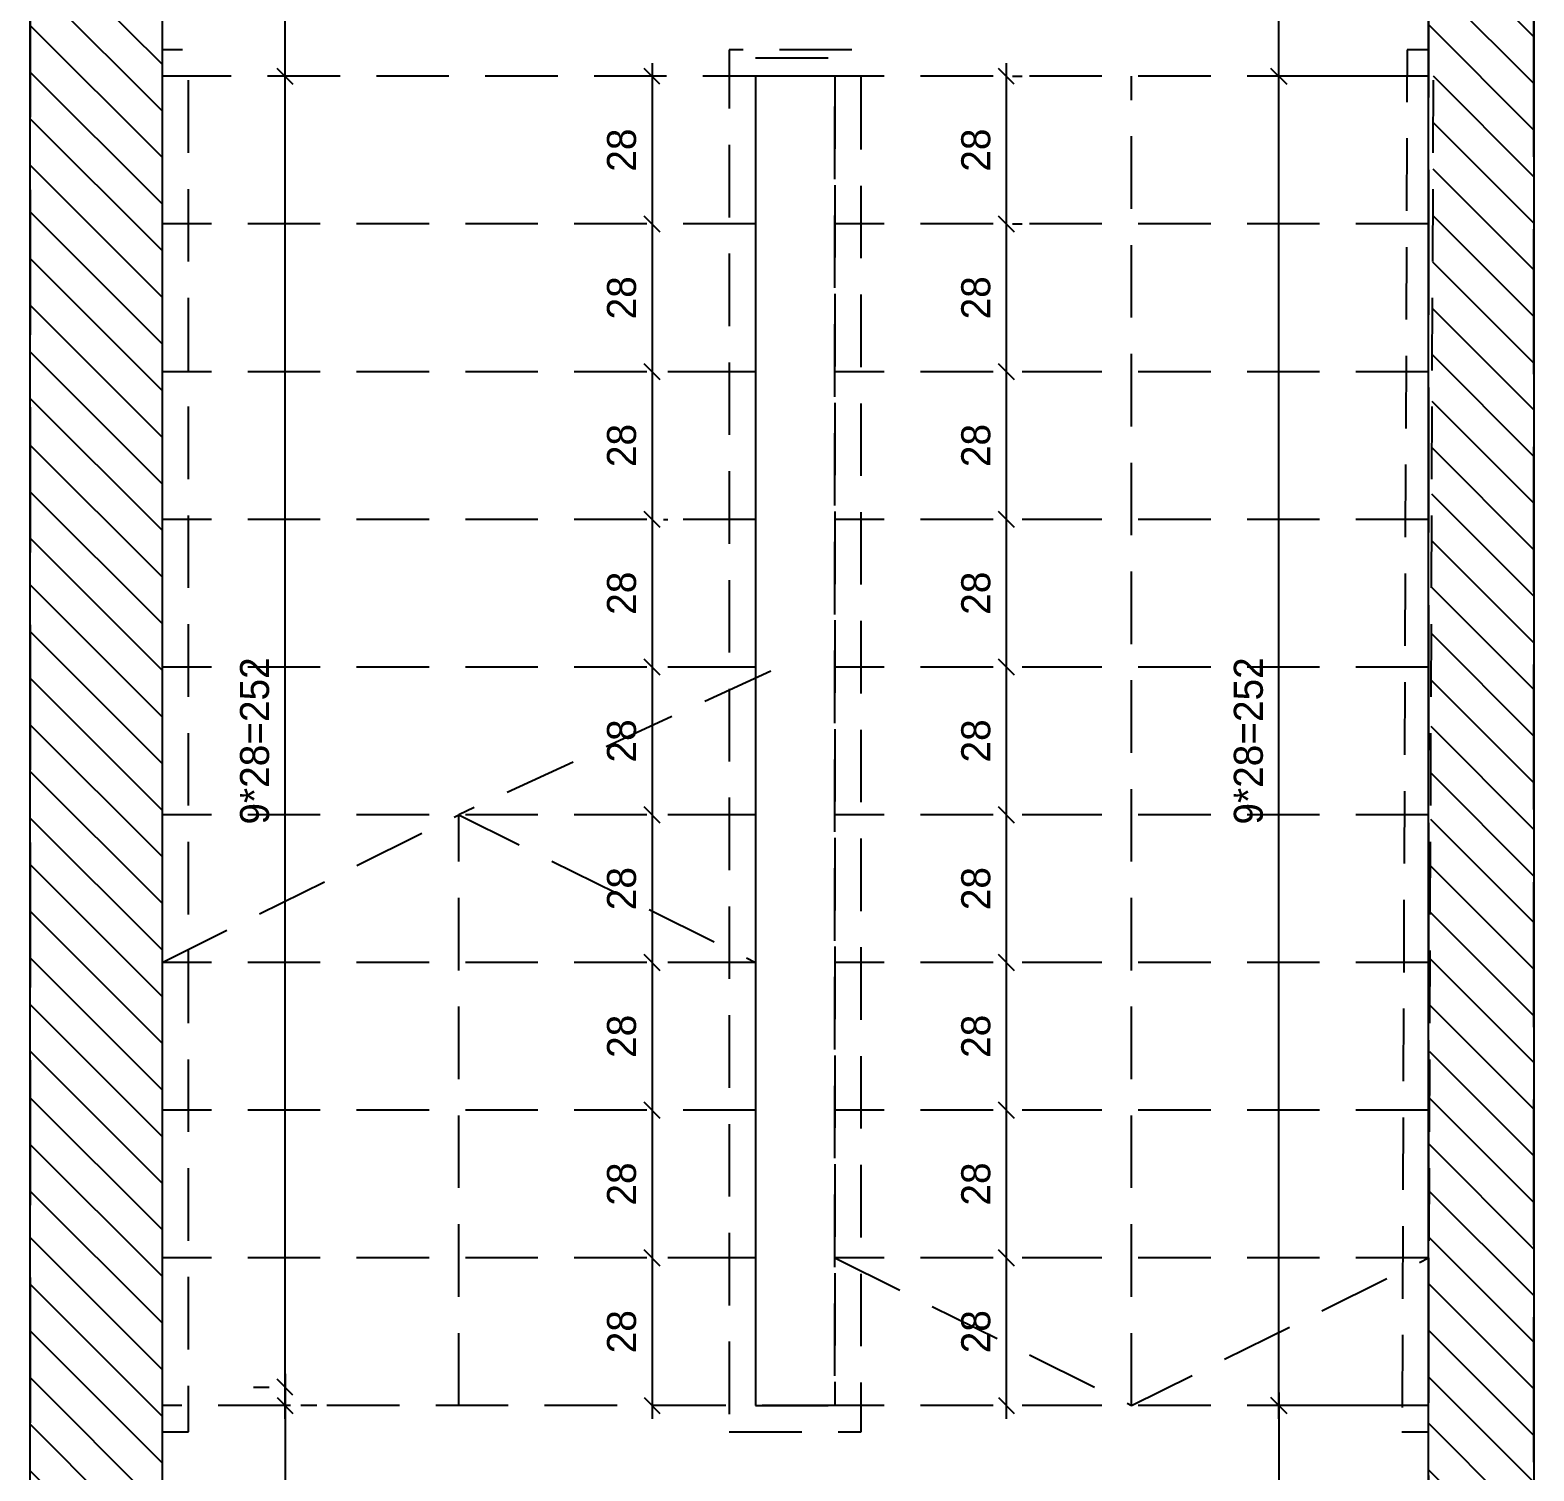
# Model space of a CAD drawing. Header units: inches. Extents: x -5298 to 11252, y 8210 to 22495.
# Drawn here: x 9186 to 9471, y 11785.6 to 12058.8 of the extents above; entities that cross this region are included whole.
import ezdxf

# ---------------------------------------------------------------- set-up
doc = ezdxf.new("R2010")
doc.units = ezdxf.units.IN
doc.header["$LTSCALE"] = 55
doc.header["$MEASUREMENT"] = 0
doc.linetypes.add('DASHED2', pattern=[0.375, 0.25, -0.125])
doc.linetypes.add('HIDDEN', pattern=[0.375, 0.25, -0.125])
doc.layers.get('Defpoints').update_dxf_attribs({"color": 40})
for name, color, linetype in [('dim-50-v', 2, 'Continuous'), ('ENG_beton nifsak', 4, 'Continuous'), ('ENG_beton ole', 3, 'DASHED2'), ('HATCH', 8, 'Continuous'), ('V', 1, 'Continuous')]:
    doc.layers.add(name, color=color, linetype=linetype)
doc.styles.add('HEBTXT', font='hebtxt-weld.shx')
doc.dimstyles.new('25', dxfattribs={"dimtxt": 5.5, "dimasz": 3, "dimexe": 3, "dimexo": 6, "dimgap": 3, "dimtad": 1, "dimdec": 0, "dimrnd": 0.5, "dimdsep": 46, "dimtxsty": 'HEBTXT', "dimblk1": 'OBLIQUE', "dimblk2": 'OBLIQUE', "dimsah": 1, "dimcen": 1, "dimdle": 2.5, "dimclre": 9, "dimclrt": 3, "dimadec": 0, "dimazin": 0, "dimtfac": 1, "dimtdec": 0, "dimtix": 1, "dimtmove": 2, "dimatfit": 3, "dimldrblk": 'OBLIQUE', "dimfxl": 1, "dimtolj": 1, "dimarcsym": 0})

# ---------------------------------------------------------------- blocks, each defined once
blk = doc.blocks.new('_OBLIQUE')
at = {"color": 0, "linetype": 'ByBlock'}
blk.add_line((-0.5, -0.5), (0.5, 0.5), dxfattribs=at)
blk = doc.blocks.new('*D363')
at = {"layer": 'Defpoints', "color": 0, "linetype": 'Continuous', "transparency": 16777216}
for p in [(9422.62, 12050, 0), (9422.62, 12050), (9422.62, 11798)]:
    blk.add_point(p, dxfattribs=at)
at = {"layer": 'dim-50-v', "color": 0, "linetype": 'Continuous', "lineweight": -2, "transparency": 16777216}
blk.add_line((9422.62, 11795.5), (9422.62, 12052.5), dxfattribs=at)
at = {"layer": 'dim-50-v', "color": 9, "linetype": 'Continuous', "lineweight": -2, "transparency": 16777216}
for p, q in [((9428.62, 12050), (9425.62, 12050)), ((9428.62, 11798), (9425.62, 11798))]:
    blk.add_line(p, q, dxfattribs=at)
at = {"layer": 'dim-50-v', "color": 0, "linetype": 'Continuous', "lineweight": -2, "transparency": 16777216, "xscale": 3, "yscale": 3, "zscale": 3}
for p, rotation in [((9422.62, 12050), 90), ((9422.62, 11798), 270)]:
    blk.add_blockref('_OBLIQUE', p, dxfattribs=dict(at, rotation=rotation))
at = {"layer": 'dim-50-v', "color": 3, "linetype": 'Continuous', "transparency": 16777216, "insert": (9416.87, 11924), "char_height": 5.5, "attachment_point": 5, "rotation": 90, "style": 'HEBTXT'}
blk.add_mtext('\\A1;9*28=252', dxfattribs=at)
blk = doc.blocks.new('*D364')
at = {"layer": 'Defpoints', "color": 0, "linetype": 'Continuous', "transparency": 16777216}
for p in [(9443.34, 11798, 0), (9422.62, 11683.5), (9435.54, 11683.5, 0)]:
    blk.add_point(p, dxfattribs=at)
at = {"layer": 'dim-50-v', "color": 0, "linetype": 'Continuous', "lineweight": -2, "transparency": 16777216}
blk.add_line((9422.62, 11800.5), (9422.62, 11681), dxfattribs=at)
at = {"layer": 'dim-50-v', "color": 9, "linetype": 'Continuous', "lineweight": -2, "transparency": 16777216}
for p, q in [((9437.34, 11798), (9419.62, 11798)), ((9429.54, 11683.5), (9419.62, 11683.5))]:
    blk.add_line(p, q, dxfattribs=at)
at = {"layer": 'dim-50-v', "color": 0, "linetype": 'Continuous', "lineweight": -2, "transparency": 16777216, "xscale": 3, "yscale": 3, "zscale": 3}
for p, rotation in [((9422.62, 11798), 90), ((9422.62, 11683.5), 270)]:
    blk.add_blockref('_OBLIQUE', p, dxfattribs=dict(at, rotation=rotation))
at = {"layer": 'dim-50-v', "color": 3, "linetype": 'Continuous', "transparency": 16777216, "insert": (9416.87, 11740.75), "char_height": 5.5, "attachment_point": 5, "rotation": 90, "style": 'HEBTXT'}
blk.add_mtext('\\A1;115', dxfattribs=at)
blk = doc.blocks.new('*D365')
at = {"layer": 'Defpoints', "color": 0, "linetype": 'Continuous', "transparency": 16777216}
for p in [(9234.28, 12050, 0), (9234.28, 12050), (9234.28, 11798, 0)]:
    blk.add_point(p, dxfattribs=at)
at = {"layer": 'dim-50-v', "color": 0, "linetype": 'Continuous', "lineweight": -2, "transparency": 16777216}
blk.add_line((9234.28, 11795.5), (9234.28, 12052.5), dxfattribs=at)
at = {"layer": 'dim-50-v', "color": 9, "linetype": 'Continuous', "lineweight": -2, "transparency": 16777216}
for p, q in [((9240.28, 12050), (9237.28, 12050)), ((9240.28, 11798), (9237.28, 11798))]:
    blk.add_line(p, q, dxfattribs=at)
at = {"layer": 'dim-50-v', "color": 0, "linetype": 'Continuous', "lineweight": -2, "transparency": 16777216, "xscale": 3, "yscale": 3, "zscale": 3}
for p, rotation in [((9234.28, 12050), 90), ((9234.28, 11798), 270)]:
    blk.add_blockref('_OBLIQUE', p, dxfattribs=dict(at, rotation=rotation))
at = {"layer": 'dim-50-v', "color": 3, "linetype": 'Continuous', "transparency": 16777216, "insert": (9228.53, 11924), "char_height": 5.5, "attachment_point": 5, "rotation": 90, "style": 'HEBTXT'}
blk.add_mtext('\\A1;9*28=252', dxfattribs=at)
blk = doc.blocks.new('*D366')
at = {"layer": 'Defpoints', "color": 0, "linetype": 'Continuous', "transparency": 16777216}
for p in [(9234.28, 11801.5, 0), (9234.28, 11683.5), (9247.21, 11683.5, 0)]:
    blk.add_point(p, dxfattribs=at)
at = {"layer": 'dim-50-v', "color": 0, "linetype": 'Continuous', "lineweight": -2, "transparency": 16777216}
blk.add_line((9234.28, 11804), (9234.28, 11681), dxfattribs=at)
at = {"layer": 'dim-50-v', "color": 9, "linetype": 'Continuous', "lineweight": -2, "transparency": 16777216}
for p, q in [((9228.28, 11801.5), (9231.28, 11801.5)), ((9241.21, 11683.5), (9231.28, 11683.5))]:
    blk.add_line(p, q, dxfattribs=at)
at = {"layer": 'dim-50-v', "color": 0, "linetype": 'Continuous', "lineweight": -2, "transparency": 16777216, "xscale": 3, "yscale": 3, "zscale": 3}
for p, rotation in [((9234.28, 11801.5), 90), ((9234.28, 11683.5), 270)]:
    blk.add_blockref('_OBLIQUE', p, dxfattribs=dict(at, rotation=rotation))
at = {"layer": 'dim-50-v', "color": 3, "linetype": 'Continuous', "transparency": 16777216, "insert": (9228.53, 11742.5), "char_height": 5.5, "attachment_point": 5, "rotation": 90, "style": 'HEBTXT'}
blk.add_mtext('\\A1;118', dxfattribs=at)
blk = doc.blocks.new('*D372')
at = {"layer": 'Defpoints', "color": 0, "linetype": 'Continuous', "transparency": 16777216}
for p in [(9422.62, 12173.5), (9449.45, 12173.5, 0), (9450.96, 12050, 0)]:
    blk.add_point(p, dxfattribs=at)
at = {"layer": 'dim-50-v', "color": 0, "linetype": 'Continuous', "lineweight": -2, "transparency": 16777216}
blk.add_line((9422.62, 12047.5), (9422.62, 12176), dxfattribs=at)
at = {"layer": 'dim-50-v', "color": 9, "linetype": 'Continuous', "lineweight": -2, "transparency": 16777216}
for p, q in [((9443.45, 12173.5), (9419.62, 12173.5)), ((9444.96, 12050), (9419.62, 12050))]:
    blk.add_line(p, q, dxfattribs=at)
at = {"layer": 'dim-50-v', "color": 0, "linetype": 'Continuous', "lineweight": -2, "transparency": 16777216, "xscale": 3, "yscale": 3, "zscale": 3}
for p, rotation in [((9422.62, 12173.5), 90), ((9422.62, 12050), 270)]:
    blk.add_blockref('_OBLIQUE', p, dxfattribs=dict(at, rotation=rotation))
at = {"layer": 'dim-50-v', "color": 3, "linetype": 'Continuous', "transparency": 16777216, "insert": (9416.87, 12111.75), "char_height": 5.5, "attachment_point": 5, "rotation": 90, "style": 'HEBTXT'}
blk.add_mtext('\\A1;124', dxfattribs=at)
blk = doc.blocks.new('*D373')
at = {"layer": 'Defpoints', "color": 0, "linetype": 'Continuous', "transparency": 16777216}
for p in [(9234.28, 12173.5), (9261.11, 12173.5, 0), (9245.11, 12050, 0)]:
    blk.add_point(p, dxfattribs=at)
at = {"layer": 'dim-50-v', "color": 0, "linetype": 'Continuous', "lineweight": -2, "transparency": 16777216}
blk.add_line((9234.28, 12047.5), (9234.28, 12176), dxfattribs=at)
at = {"layer": 'dim-50-v', "color": 9, "linetype": 'Continuous', "lineweight": -2, "transparency": 16777216}
for p, q in [((9255.11, 12173.5), (9231.28, 12173.5)), ((9239.11, 12050), (9231.28, 12050))]:
    blk.add_line(p, q, dxfattribs=at)
at = {"layer": 'dim-50-v', "color": 0, "linetype": 'Continuous', "lineweight": -2, "transparency": 16777216, "xscale": 3, "yscale": 3, "zscale": 3}
for p, rotation in [((9234.28, 12173.5), 90), ((9234.28, 12050), 270)]:
    blk.add_blockref('_OBLIQUE', p, dxfattribs=dict(at, rotation=rotation))
at = {"layer": 'dim-50-v', "color": 3, "linetype": 'Continuous', "transparency": 16777216, "insert": (9228.53, 12111.75), "char_height": 5.5, "attachment_point": 5, "rotation": 90, "style": 'HEBTXT'}
blk.add_mtext('\\A1;124', dxfattribs=at)
blk = doc.blocks.new('*D378')
at = {"layer": 'Defpoints', "color": 0, "linetype": 'Continuous', "transparency": 16777216}
for p in [(9366.11, 12050, 0), (9366.11, 12022, 0), (9370.96, 12022)]:
    blk.add_point(p, dxfattribs=at)
at = {"layer": 'dim-50-v', "color": 0, "linetype": 'Continuous', "lineweight": -2, "transparency": 16777216}
blk.add_line((9370.96, 12052.5), (9370.96, 12019.5), dxfattribs=at)
at = {"layer": 'dim-50-v', "color": 9, "linetype": 'Continuous', "lineweight": -2, "transparency": 16777216}
for p, q in [((9372.11, 12050), (9373.96, 12050)), ((9372.11, 12022), (9373.96, 12022))]:
    blk.add_line(p, q, dxfattribs=at)
at = {"layer": 'dim-50-v', "color": 0, "linetype": 'Continuous', "lineweight": -2, "transparency": 16777216, "xscale": 3, "yscale": 3, "zscale": 3}
for p, rotation in [((9370.96, 12050), 90), ((9370.96, 12022), 270)]:
    blk.add_blockref('_OBLIQUE', p, dxfattribs=dict(at, rotation=rotation))
at = {"layer": 'dim-50-v', "color": 3, "linetype": 'Continuous', "transparency": 16777216, "insert": (9365.21, 12036), "char_height": 5.5, "attachment_point": 5, "rotation": 90, "style": 'HEBTXT'}
blk.add_mtext('\\A1;28', dxfattribs=at)
blk = doc.blocks.new('*D379')
at = {"layer": 'Defpoints', "color": 0, "linetype": 'Continuous', "transparency": 16777216}
for p in [(9366.11, 12022, 0), (9370.96, 11994, 0), (9370.96, 11994)]:
    blk.add_point(p, dxfattribs=at)
at = {"layer": 'dim-50-v', "color": 0, "linetype": 'Continuous', "lineweight": -2, "transparency": 16777216}
blk.add_line((9370.96, 12024.5), (9370.96, 11991.5), dxfattribs=at)
at = {"layer": 'dim-50-v', "color": 9, "linetype": 'Continuous', "lineweight": -2, "transparency": 16777216}
for p, q in [((9372.11, 12022), (9373.96, 12022)), ((9376.96, 11994), (9373.96, 11994))]:
    blk.add_line(p, q, dxfattribs=at)
at = {"layer": 'dim-50-v', "color": 0, "linetype": 'Continuous', "lineweight": -2, "transparency": 16777216, "xscale": 3, "yscale": 3, "zscale": 3}
for p, rotation in [((9370.96, 12022), 90), ((9370.96, 11994), 270)]:
    blk.add_blockref('_OBLIQUE', p, dxfattribs=dict(at, rotation=rotation))
at = {"layer": 'dim-50-v', "color": 3, "linetype": 'Continuous', "transparency": 16777216, "insert": (9365.21, 12008), "char_height": 5.5, "attachment_point": 5, "rotation": 90, "style": 'HEBTXT'}
blk.add_mtext('\\A1;28', dxfattribs=at)
blk = doc.blocks.new('*D380')
at = {"layer": 'Defpoints', "color": 0, "linetype": 'Continuous', "transparency": 16777216}
for p in [(9370.96, 11994, 0), (9370.96, 11966, 0), (9370.96, 11966)]:
    blk.add_point(p, dxfattribs=at)
at = {"layer": 'dim-50-v', "color": 0, "linetype": 'Continuous', "lineweight": -2, "transparency": 16777216}
blk.add_line((9370.96, 11996.5), (9370.96, 11963.5), dxfattribs=at)
at = {"layer": 'dim-50-v', "color": 9, "linetype": 'Continuous', "lineweight": -2, "transparency": 16777216}
for p, q in [((9376.96, 11994), (9373.96, 11994)), ((9376.96, 11966), (9373.96, 11966))]:
    blk.add_line(p, q, dxfattribs=at)
at = {"layer": 'dim-50-v', "color": 0, "linetype": 'Continuous', "lineweight": -2, "transparency": 16777216, "xscale": 3, "yscale": 3, "zscale": 3}
for p, rotation in [((9370.96, 11994), 90), ((9370.96, 11966), 270)]:
    blk.add_blockref('_OBLIQUE', p, dxfattribs=dict(at, rotation=rotation))
at = {"layer": 'dim-50-v', "color": 3, "linetype": 'Continuous', "transparency": 16777216, "insert": (9365.21, 11980), "char_height": 5.5, "attachment_point": 5, "rotation": 90, "style": 'HEBTXT'}
blk.add_mtext('\\A1;28', dxfattribs=at)
blk = doc.blocks.new('*D381')
at = {"layer": 'Defpoints', "color": 0, "linetype": 'Continuous', "transparency": 16777216}
for p in [(9370.96, 11966, 0), (9370.96, 11938, 0), (9370.96, 11938)]:
    blk.add_point(p, dxfattribs=at)
at = {"layer": 'dim-50-v', "color": 0, "linetype": 'Continuous', "lineweight": -2, "transparency": 16777216}
blk.add_line((9370.96, 11968.5), (9370.96, 11935.5), dxfattribs=at)
at = {"layer": 'dim-50-v', "color": 9, "linetype": 'Continuous', "lineweight": -2, "transparency": 16777216}
for p, q in [((9376.96, 11966), (9373.96, 11966)), ((9376.96, 11938), (9373.96, 11938))]:
    blk.add_line(p, q, dxfattribs=at)
at = {"layer": 'dim-50-v', "color": 0, "linetype": 'Continuous', "lineweight": -2, "transparency": 16777216, "xscale": 3, "yscale": 3, "zscale": 3}
for p, rotation in [((9370.96, 11966), 90), ((9370.96, 11938), 270)]:
    blk.add_blockref('_OBLIQUE', p, dxfattribs=dict(at, rotation=rotation))
at = {"layer": 'dim-50-v', "color": 3, "linetype": 'Continuous', "transparency": 16777216, "insert": (9365.21, 11952), "char_height": 5.5, "attachment_point": 5, "rotation": 90, "style": 'HEBTXT'}
blk.add_mtext('\\A1;28', dxfattribs=at)
blk = doc.blocks.new('*D382')
at = {"layer": 'Defpoints', "color": 0, "linetype": 'Continuous', "transparency": 16777216}
for p in [(9370.96, 11938, 0), (9370.96, 11910, 0), (9370.96, 11910)]:
    blk.add_point(p, dxfattribs=at)
at = {"layer": 'dim-50-v', "color": 0, "linetype": 'Continuous', "lineweight": -2, "transparency": 16777216}
blk.add_line((9370.96, 11940.5), (9370.96, 11907.5), dxfattribs=at)
at = {"layer": 'dim-50-v', "color": 9, "linetype": 'Continuous', "lineweight": -2, "transparency": 16777216}
for p, q in [((9376.96, 11938), (9373.96, 11938)), ((9376.96, 11910), (9373.96, 11910))]:
    blk.add_line(p, q, dxfattribs=at)
at = {"layer": 'dim-50-v', "color": 0, "linetype": 'Continuous', "lineweight": -2, "transparency": 16777216, "xscale": 3, "yscale": 3, "zscale": 3}
for p, rotation in [((9370.96, 11938), 90), ((9370.96, 11910), 270)]:
    blk.add_blockref('_OBLIQUE', p, dxfattribs=dict(at, rotation=rotation))
at = {"layer": 'dim-50-v', "color": 3, "linetype": 'Continuous', "transparency": 16777216, "insert": (9365.21, 11924), "char_height": 5.5, "attachment_point": 5, "rotation": 90, "style": 'HEBTXT'}
blk.add_mtext('\\A1;28', dxfattribs=at)
blk = doc.blocks.new('*D383')
at = {"layer": 'Defpoints', "color": 0, "linetype": 'Continuous', "transparency": 16777216}
for p in [(9370.96, 11910, 0), (9370.96, 11882, 0), (9370.96, 11882)]:
    blk.add_point(p, dxfattribs=at)
at = {"layer": 'dim-50-v', "color": 0, "linetype": 'Continuous', "lineweight": -2, "transparency": 16777216}
blk.add_line((9370.96, 11912.5), (9370.96, 11879.5), dxfattribs=at)
at = {"layer": 'dim-50-v', "color": 9, "linetype": 'Continuous', "lineweight": -2, "transparency": 16777216}
for p, q in [((9376.96, 11910), (9373.96, 11910)), ((9376.96, 11882), (9373.96, 11882))]:
    blk.add_line(p, q, dxfattribs=at)
at = {"layer": 'dim-50-v', "color": 0, "linetype": 'Continuous', "lineweight": -2, "transparency": 16777216, "xscale": 3, "yscale": 3, "zscale": 3}
for p, rotation in [((9370.96, 11910), 90), ((9370.96, 11882), 270)]:
    blk.add_blockref('_OBLIQUE', p, dxfattribs=dict(at, rotation=rotation))
at = {"layer": 'dim-50-v', "color": 3, "linetype": 'Continuous', "transparency": 16777216, "insert": (9365.21, 11896), "char_height": 5.5, "attachment_point": 5, "rotation": 90, "style": 'HEBTXT'}
blk.add_mtext('\\A1;28', dxfattribs=at)
blk = doc.blocks.new('*D384')
at = {"layer": 'Defpoints', "color": 0, "linetype": 'Continuous', "transparency": 16777216}
for p in [(9370.96, 11882, 0), (9370.96, 11854, 0), (9370.96, 11854)]:
    blk.add_point(p, dxfattribs=at)
at = {"layer": 'dim-50-v', "color": 0, "linetype": 'Continuous', "lineweight": -2, "transparency": 16777216}
blk.add_line((9370.96, 11884.5), (9370.96, 11851.5), dxfattribs=at)
at = {"layer": 'dim-50-v', "color": 9, "linetype": 'Continuous', "lineweight": -2, "transparency": 16777216}
for p, q in [((9376.96, 11882), (9373.96, 11882)), ((9376.96, 11854), (9373.96, 11854))]:
    blk.add_line(p, q, dxfattribs=at)
at = {"layer": 'dim-50-v', "color": 0, "linetype": 'Continuous', "lineweight": -2, "transparency": 16777216, "xscale": 3, "yscale": 3, "zscale": 3}
for p, rotation in [((9370.96, 11882), 90), ((9370.96, 11854), 270)]:
    blk.add_blockref('_OBLIQUE', p, dxfattribs=dict(at, rotation=rotation))
at = {"layer": 'dim-50-v', "color": 3, "linetype": 'Continuous', "transparency": 16777216, "insert": (9365.21, 11868), "char_height": 5.5, "attachment_point": 5, "rotation": 90, "style": 'HEBTXT'}
blk.add_mtext('\\A1;28', dxfattribs=at)
blk = doc.blocks.new('*D385')
at = {"layer": 'Defpoints', "color": 0, "linetype": 'Continuous', "transparency": 16777216}
for p in [(9370.96, 11854, 0), (9369.3, 11826, 0), (9370.96, 11826)]:
    blk.add_point(p, dxfattribs=at)
at = {"layer": 'dim-50-v', "color": 0, "linetype": 'Continuous', "lineweight": -2, "transparency": 16777216}
blk.add_line((9370.96, 11856.5), (9370.96, 11823.5), dxfattribs=at)
at = {"layer": 'dim-50-v', "color": 9, "linetype": 'Continuous', "lineweight": -2, "transparency": 16777216}
for p, q in [((9376.96, 11854), (9373.96, 11854)), ((9375.3, 11826), (9373.96, 11826))]:
    blk.add_line(p, q, dxfattribs=at)
at = {"layer": 'dim-50-v', "color": 0, "linetype": 'Continuous', "lineweight": -2, "transparency": 16777216, "xscale": 3, "yscale": 3, "zscale": 3}
for p, rotation in [((9370.96, 11854), 90), ((9370.96, 11826), 270)]:
    blk.add_blockref('_OBLIQUE', p, dxfattribs=dict(at, rotation=rotation))
at = {"layer": 'dim-50-v', "color": 3, "linetype": 'Continuous', "transparency": 16777216, "insert": (9365.21, 11840), "char_height": 5.5, "attachment_point": 5, "rotation": 90, "style": 'HEBTXT'}
blk.add_mtext('\\A1;28', dxfattribs=at)
blk = doc.blocks.new('*D386')
at = {"layer": 'Defpoints', "color": 0, "linetype": 'Continuous', "transparency": 16777216}
for p in [(9369.3, 11826, 0), (9370.96, 11798, 0), (9370.96, 11798)]:
    blk.add_point(p, dxfattribs=at)
at = {"layer": 'dim-50-v', "color": 0, "linetype": 'Continuous', "lineweight": -2, "transparency": 16777216}
blk.add_line((9370.96, 11828.5), (9370.96, 11795.5), dxfattribs=at)
at = {"layer": 'dim-50-v', "color": 9, "linetype": 'Continuous', "lineweight": -2, "transparency": 16777216}
for p, q in [((9375.3, 11826), (9373.96, 11826)), ((9376.96, 11798), (9373.96, 11798))]:
    blk.add_line(p, q, dxfattribs=at)
at = {"layer": 'dim-50-v', "color": 0, "linetype": 'Continuous', "lineweight": -2, "transparency": 16777216, "xscale": 3, "yscale": 3, "zscale": 3}
for p, rotation in [((9370.96, 11826), 90), ((9370.96, 11798), 270)]:
    blk.add_blockref('_OBLIQUE', p, dxfattribs=dict(at, rotation=rotation))
at = {"layer": 'dim-50-v', "color": 3, "linetype": 'Continuous', "transparency": 16777216, "insert": (9365.21, 11812), "char_height": 5.5, "attachment_point": 5, "rotation": 90, "style": 'HEBTXT'}
blk.add_mtext('\\A1;28', dxfattribs=at)
blk = doc.blocks.new('*D387')
at = {"layer": 'Defpoints', "color": 0, "linetype": 'Continuous', "transparency": 16777216}
for p in [(9308.57, 12050, 0), (9303.83, 12022), (9308.57, 12022, 0)]:
    blk.add_point(p, dxfattribs=at)
at = {"layer": 'dim-50-v', "color": 9, "linetype": 'Continuous', "lineweight": -2, "transparency": 16777216}
for p, q in [((9302.57, 12050), (9300.83, 12050)), ((9302.57, 12022), (9300.83, 12022))]:
    blk.add_line(p, q, dxfattribs=at)
at = {"layer": 'dim-50-v', "color": 0, "linetype": 'Continuous', "lineweight": -2, "transparency": 16777216}
blk.add_line((9303.83, 12052.5), (9303.83, 12019.5), dxfattribs=at)
at = {"layer": 'dim-50-v', "color": 0, "linetype": 'Continuous', "lineweight": -2, "transparency": 16777216, "xscale": 3, "yscale": 3, "zscale": 3}
for p, rotation in [((9303.83, 12050), 90), ((9303.83, 12022), 270)]:
    blk.add_blockref('_OBLIQUE', p, dxfattribs=dict(at, rotation=rotation))
at = {"layer": 'dim-50-v', "color": 3, "linetype": 'Continuous', "transparency": 16777216, "insert": (9298.08, 12036), "char_height": 5.5, "attachment_point": 5, "rotation": 90, "style": 'HEBTXT'}
blk.add_mtext('\\A1;28', dxfattribs=at)
blk = doc.blocks.new('*D388')
at = {"layer": 'Defpoints', "color": 0, "linetype": 'Continuous', "transparency": 16777216}
for p in [(9308.57, 12022, 0), (9303.83, 11994, 0), (9303.83, 11994)]:
    blk.add_point(p, dxfattribs=at)
at = {"layer": 'dim-50-v', "color": 0, "linetype": 'Continuous', "lineweight": -2, "transparency": 16777216}
blk.add_line((9303.83, 12024.5), (9303.83, 11991.5), dxfattribs=at)
at = {"layer": 'dim-50-v', "color": 9, "linetype": 'Continuous', "lineweight": -2, "transparency": 16777216}
for p, q in [((9302.57, 12022), (9300.83, 12022)), ((9309.83, 11994), (9306.83, 11994))]:
    blk.add_line(p, q, dxfattribs=at)
at = {"layer": 'dim-50-v', "color": 0, "linetype": 'Continuous', "lineweight": -2, "transparency": 16777216, "xscale": 3, "yscale": 3, "zscale": 3}
for p, rotation in [((9303.83, 12022), 90), ((9303.83, 11994), 270)]:
    blk.add_blockref('_OBLIQUE', p, dxfattribs=dict(at, rotation=rotation))
at = {"layer": 'dim-50-v', "color": 3, "linetype": 'Continuous', "transparency": 16777216, "insert": (9298.08, 12008), "char_height": 5.5, "attachment_point": 5, "rotation": 90, "style": 'HEBTXT'}
blk.add_mtext('\\A1;28', dxfattribs=at)
blk = doc.blocks.new('*D389')
at = {"layer": 'Defpoints', "color": 0, "linetype": 'Continuous', "transparency": 16777216}
for p in [(9303.83, 11994, 0), (9299.98, 11966, 0), (9303.83, 11966)]:
    blk.add_point(p, dxfattribs=at)
at = {"layer": 'dim-50-v', "color": 0, "linetype": 'Continuous', "lineweight": -2, "transparency": 16777216}
blk.add_line((9303.83, 11996.5), (9303.83, 11963.5), dxfattribs=at)
at = {"layer": 'dim-50-v', "color": 9, "linetype": 'Continuous', "lineweight": -2, "transparency": 16777216}
for p, q in [((9309.83, 11994), (9306.83, 11994)), ((9305.98, 11966), (9306.83, 11966))]:
    blk.add_line(p, q, dxfattribs=at)
at = {"layer": 'dim-50-v', "color": 0, "linetype": 'Continuous', "lineweight": -2, "transparency": 16777216, "xscale": 3, "yscale": 3, "zscale": 3}
for p, rotation in [((9303.83, 11994), 90), ((9303.83, 11966), 270)]:
    blk.add_blockref('_OBLIQUE', p, dxfattribs=dict(at, rotation=rotation))
at = {"layer": 'dim-50-v', "color": 3, "linetype": 'Continuous', "transparency": 16777216, "insert": (9298.08, 11980), "char_height": 5.5, "attachment_point": 5, "rotation": 90, "style": 'HEBTXT'}
blk.add_mtext('\\A1;28', dxfattribs=at)
blk = doc.blocks.new('*D390')
at = {"layer": 'Defpoints', "color": 0, "linetype": 'Continuous', "transparency": 16777216}
for p in [(9299.98, 11966, 0), (9303.83, 11938, 0), (9303.83, 11938)]:
    blk.add_point(p, dxfattribs=at)
at = {"layer": 'dim-50-v', "color": 0, "linetype": 'Continuous', "lineweight": -2, "transparency": 16777216}
blk.add_line((9303.83, 11968.5), (9303.83, 11935.5), dxfattribs=at)
at = {"layer": 'dim-50-v', "color": 9, "linetype": 'Continuous', "lineweight": -2, "transparency": 16777216}
for p, q in [((9305.98, 11966), (9306.83, 11966)), ((9309.83, 11938), (9306.83, 11938))]:
    blk.add_line(p, q, dxfattribs=at)
at = {"layer": 'dim-50-v', "color": 0, "linetype": 'Continuous', "lineweight": -2, "transparency": 16777216, "xscale": 3, "yscale": 3, "zscale": 3}
for p, rotation in [((9303.83, 11966), 90), ((9303.83, 11938), 270)]:
    blk.add_blockref('_OBLIQUE', p, dxfattribs=dict(at, rotation=rotation))
at = {"layer": 'dim-50-v', "color": 3, "linetype": 'Continuous', "transparency": 16777216, "insert": (9298.08, 11952), "char_height": 5.5, "attachment_point": 5, "rotation": 90, "style": 'HEBTXT'}
blk.add_mtext('\\A1;28', dxfattribs=at)
blk = doc.blocks.new('*D391')
at = {"layer": 'Defpoints', "color": 0, "linetype": 'Continuous', "transparency": 16777216}
for p in [(9303.83, 11938, 0), (9303.83, 11910), (9303.83, 11910)]:
    blk.add_point(p, dxfattribs=at)
at = {"layer": 'dim-50-v', "color": 0, "linetype": 'Continuous', "lineweight": -2, "transparency": 16777216}
blk.add_line((9303.83, 11940.5), (9303.83, 11907.5), dxfattribs=at)
at = {"layer": 'dim-50-v', "color": 9, "linetype": 'Continuous', "lineweight": -2, "transparency": 16777216}
for p, q in [((9309.83, 11938), (9306.83, 11938)), ((9309.83, 11910), (9306.83, 11910))]:
    blk.add_line(p, q, dxfattribs=at)
at = {"layer": 'dim-50-v', "color": 0, "linetype": 'Continuous', "lineweight": -2, "transparency": 16777216, "xscale": 3, "yscale": 3, "zscale": 3}
for p, rotation in [((9303.83, 11938), 90), ((9303.83, 11910), 270)]:
    blk.add_blockref('_OBLIQUE', p, dxfattribs=dict(at, rotation=rotation))
at = {"layer": 'dim-50-v', "color": 3, "linetype": 'Continuous', "transparency": 16777216, "insert": (9298.08, 11924), "char_height": 5.5, "attachment_point": 5, "rotation": 90, "style": 'HEBTXT'}
blk.add_mtext('\\A1;28', dxfattribs=at)
blk = doc.blocks.new('*D392')
at = {"layer": 'Defpoints', "color": 0, "linetype": 'Continuous', "transparency": 16777216}
for p in [(9303.83, 11910), (9303.83, 11882, 0), (9303.83, 11882)]:
    blk.add_point(p, dxfattribs=at)
at = {"layer": 'dim-50-v', "color": 0, "linetype": 'Continuous', "lineweight": -2, "transparency": 16777216}
blk.add_line((9303.83, 11912.5), (9303.83, 11879.5), dxfattribs=at)
at = {"layer": 'dim-50-v', "color": 9, "linetype": 'Continuous', "lineweight": -2, "transparency": 16777216}
for p, q in [((9309.83, 11910), (9306.83, 11910)), ((9309.83, 11882), (9306.83, 11882))]:
    blk.add_line(p, q, dxfattribs=at)
at = {"layer": 'dim-50-v', "color": 0, "linetype": 'Continuous', "lineweight": -2, "transparency": 16777216, "xscale": 3, "yscale": 3, "zscale": 3}
for p, rotation in [((9303.83, 11910), 90), ((9303.83, 11882), 270)]:
    blk.add_blockref('_OBLIQUE', p, dxfattribs=dict(at, rotation=rotation))
at = {"layer": 'dim-50-v', "color": 3, "linetype": 'Continuous', "transparency": 16777216, "insert": (9298.08, 11896), "char_height": 5.5, "attachment_point": 5, "rotation": 90, "style": 'HEBTXT'}
blk.add_mtext('\\A1;28', dxfattribs=at)
blk = doc.blocks.new('*D393')
at = {"layer": 'Defpoints', "color": 0, "linetype": 'Continuous', "transparency": 16777216}
for p in [(9303.83, 11882, 0), (9303.83, 11854), (9307.67, 11854, 0)]:
    blk.add_point(p, dxfattribs=at)
at = {"layer": 'dim-50-v', "color": 0, "linetype": 'Continuous', "lineweight": -2, "transparency": 16777216}
blk.add_line((9303.83, 11884.5), (9303.83, 11851.5), dxfattribs=at)
at = {"layer": 'dim-50-v', "color": 9, "linetype": 'Continuous', "lineweight": -2, "transparency": 16777216}
for p, q in [((9309.83, 11882), (9306.83, 11882)), ((9301.67, 11854), (9300.83, 11854))]:
    blk.add_line(p, q, dxfattribs=at)
at = {"layer": 'dim-50-v', "color": 0, "linetype": 'Continuous', "lineweight": -2, "transparency": 16777216, "xscale": 3, "yscale": 3, "zscale": 3}
for p, rotation in [((9303.83, 11882), 90), ((9303.83, 11854), 270)]:
    blk.add_blockref('_OBLIQUE', p, dxfattribs=dict(at, rotation=rotation))
at = {"layer": 'dim-50-v', "color": 3, "linetype": 'Continuous', "transparency": 16777216, "insert": (9298.08, 11868), "char_height": 5.5, "attachment_point": 5, "rotation": 90, "style": 'HEBTXT'}
blk.add_mtext('\\A1;28', dxfattribs=at)
blk = doc.blocks.new('*D394')
at = {"layer": 'Defpoints', "color": 0, "linetype": 'Continuous', "transparency": 16777216}
for p in [(9307.67, 11854, 0), (9303.83, 11826, 0), (9303.83, 11826)]:
    blk.add_point(p, dxfattribs=at)
at = {"layer": 'dim-50-v', "color": 0, "linetype": 'Continuous', "lineweight": -2, "transparency": 16777216}
blk.add_line((9303.83, 11856.5), (9303.83, 11823.5), dxfattribs=at)
at = {"layer": 'dim-50-v', "color": 9, "linetype": 'Continuous', "lineweight": -2, "transparency": 16777216}
for p, q in [((9301.67, 11854), (9300.83, 11854)), ((9309.83, 11826), (9306.83, 11826))]:
    blk.add_line(p, q, dxfattribs=at)
at = {"layer": 'dim-50-v', "color": 0, "linetype": 'Continuous', "lineweight": -2, "transparency": 16777216, "xscale": 3, "yscale": 3, "zscale": 3}
for p, rotation in [((9303.83, 11854), 90), ((9303.83, 11826), 270)]:
    blk.add_blockref('_OBLIQUE', p, dxfattribs=dict(at, rotation=rotation))
at = {"layer": 'dim-50-v', "color": 3, "linetype": 'Continuous', "transparency": 16777216, "insert": (9298.08, 11840), "char_height": 5.5, "attachment_point": 5, "rotation": 90, "style": 'HEBTXT'}
blk.add_mtext('\\A1;28', dxfattribs=at)
blk = doc.blocks.new('*D395')
at = {"layer": 'Defpoints', "color": 0, "linetype": 'Continuous', "transparency": 16777216}
for p in [(9303.83, 11826, 0), (9303.83, 11798, 0), (9303.83, 11798)]:
    blk.add_point(p, dxfattribs=at)
at = {"layer": 'dim-50-v', "color": 0, "linetype": 'Continuous', "lineweight": -2, "transparency": 16777216}
blk.add_line((9303.83, 11828.5), (9303.83, 11795.5), dxfattribs=at)
at = {"layer": 'dim-50-v', "color": 9, "linetype": 'Continuous', "lineweight": -2, "transparency": 16777216}
for p, q in [((9309.83, 11826), (9306.83, 11826)), ((9309.83, 11798), (9306.83, 11798))]:
    blk.add_line(p, q, dxfattribs=at)
at = {"layer": 'dim-50-v', "color": 0, "linetype": 'Continuous', "lineweight": -2, "transparency": 16777216, "xscale": 3, "yscale": 3, "zscale": 3}
for p, rotation in [((9303.83, 11826), 90), ((9303.83, 11798), 270)]:
    blk.add_blockref('_OBLIQUE', p, dxfattribs=dict(at, rotation=rotation))
at = {"layer": 'dim-50-v', "color": 3, "linetype": 'Continuous', "transparency": 16777216, "insert": (9298.08, 11812), "char_height": 5.5, "attachment_point": 5, "rotation": 90, "style": 'HEBTXT'}
blk.add_mtext('\\A1;28', dxfattribs=at)

msp = doc.modelspace()

# ---------------------------------------------------------------- hatches: boundary and pattern name
at = {"layer": 'HATCH', "linetype": 'Continuous', "transparency": 33554687}
h = msp.add_hatch(dxfattribs=at)
h.set_pattern_fill('ANSI31', color=256, scale=50, angle=270)
h.set_pattern_definition([(315, (434.5723, -13.272), (4.4194174, 4.4194174), [])])
h.paths.add_polyline_path([(9450.96, 12173.5), (9450.96, 12163.5), (9470.96, 12163.5), (9470.96, 12193.5), (9185.96, 12193.5), (9185.96, 11663.5), (9470.96, 11663.5), (9470.96, 12073.5), (9450.96, 12073.5), (9450.96, 12055), (9451.93, 12055), (9450.96, 11793.62), (9450.96, 11683.5), (9210.96, 11683.5), (9210.96, 12173.5)])

# ---------------------------------------------------------------- linework, layer by layer
at = {"layer": 'ENG_beton nifsak', "ltscale": 5, "elevation": 0}
msp.add_lwpolyline([(9470.96, 12163.5), (9450.96, 12163.5), (9450.96, 12173.5), (9210.96, 12173.5), (9210.96, 11683.5), (9450.96, 11683.5), (9450.96, 12073.5), (9470.96, 12073.5), (9470.96, 11663.5), (9185.96, 11663.5), (9185.96, 12193.5), (9470.96, 12193.5)], close=True, dxfattribs=at)
at = {"layer": 'ENG_beton ole', "ltscale": 2}
for p, q in [((9185.96, 12193.5, 0), (9185.96, 11663.5, 0)), ((9210.96, 12173.5, 0), (9210.96, 11798.8, 0)), ((9210.96, 12173.5, 0), (9210.96, 11683.5, 0)), ((9210.96, 12173.5, 0), (9210.96, 11683.5, 0)), ((9450.96, 12073.5, 0), (9450.96, 11683.5, 0))]:
    msp.add_line(p, q, dxfattribs=at)
at = {"layer": 'ENG_beton ole', "ltscale": 2, "elevation": 0, "flags": 128}
msp.add_lwpolyline([(9470.96, 11663.5), (9470.96, 12073.5), (9450.96, 12073.5)], dxfattribs=at)
at = {"layer": 'V', "linetype": 'HIDDEN'}
for p, q in [((9323.46, 12053.5, 0), (9338.46, 12053.5, 0)), ((9450.96, 12050, 0), (9210.96, 12050, 0)), ((9338.46, 12050, 0), (9323.46, 12050, 0)), ((9450.96, 12050, 0), (9338.46, 12050, 0)), ((9338.46, 12050, 0), (9338.46, 11798, 0)), ((9323.46, 12022, 0), (9210.96, 12022, 0)), ((9450.96, 12022, 0), (9338.46, 12022, 0)), ((9323.46, 11994, 0), (9210.96, 11994, 0)), ((9450.96, 11994, 0), (9338.46, 11994, 0)), ((9323.46, 11966, 0), (9210.96, 11966, 0)), ((9450.96, 11966, 0), (9338.46, 11966, 0)), ((9323.46, 11938, 0), (9210.96, 11938, 0)), ((9450.96, 11938, 0), (9338.46, 11938, 0)), ((9323.46, 11910, 0), (9210.96, 11910, 0)), ((9450.96, 11910, 0), (9338.46, 11910, 0)), ((9323.46, 11882, 0), (9210.96, 11882, 0)), ((9450.96, 11882, 0), (9338.46, 11882, 0)), ((9323.46, 11854, 0), (9210.96, 11854, 0)), ((9450.96, 11854, 0), (9338.46, 11854, 0)), ((9323.46, 11826, 0), (9210.96, 11826, 0)), ((9450.96, 11826, 0), (9338.46, 11826, 0)), ((9338.46, 11798, 0), (9210.96, 11798, 0)), ((9450.96, 11798, 0), (9338.46, 11798, 0))]:
    msp.add_line(p, q, dxfattribs=at)
at = {"layer": 'V', "linetype": 'Continuous'}
msp.add_line((9323.46, 12050, 0), (9323.46, 11798, 0), dxfattribs=at)
at = {"layer": 'V', "linetype": 'HIDDEN', "elevation": 0, "flags": 128}
for points in [[(9210.96, 11793), (9215.96, 11793), (9215.96, 12055), (9210.96, 12055)], [(9318.45, 11793), (9343.45, 11793), (9343.46, 12055), (9318.46, 12055)], [(9445.95, 11793), (9450.95, 11793), (9451.93, 12055), (9446.93, 12055)], [(9323.45, 11798), (9338.45, 11798), (9338.46, 12050), (9323.46, 12050)]]:
    msp.add_lwpolyline(points, close=True, dxfattribs=at)
for points in [[(9394.71, 11798), (9394.71, 12050)], [(9326.34, 11937.23), (9267.21, 11910)], [(9210.96, 11882), (9267.21, 11910), (9323.46, 11882)], [(9267.21, 11798), (9267.21, 11910)], [(9338.46, 11826), (9394.71, 11798), (9450.96, 11826)]]:
    msp.add_lwpolyline(points, dxfattribs=at)

# ---------------------------------------------------------------- dimensions: what is measured, and where the dimension line sits
at = {"layer": 'dim-50-v', "linetype": 'Continuous'}
for base, p1, p2, picture, middle in [((9234.2847, 12173.4968, 0), (9245.1055, 12049.9954, 0), (9261.1143, 12173.4968, 0), '*D373', (9228.5347, 12111.7461, 0)), ((9422.6191, 12173.4989, 0), (9450.9558, 12049.9973, 0), (9449.4487, 12173.4989, 0), '*D372', (9416.8691, 12111.7481, 0)), ((9303.83, 12022, 0), (9308.57, 12050, 0), (9308.57, 12022, 0), '*D387', (9298.08, 12036, 0)), ((9370.96, 12022, 0), (9366.11, 12050, 0), (9366.11, 12022, 0), '*D378', (9365.21, 12036, 0)), ((9303.83, 11994, 0), (9308.57, 12022, 0), (9303.83, 11994, 0), '*D388', (9298.08, 12008, 0)), ((9370.96, 11994, 0), (9366.11, 12022, 0), (9370.96, 11994, 0), '*D379', (9365.21, 12008, 0)), ((9303.83, 11966, 0), (9303.83, 11994, 0), (9299.98, 11966, 0), '*D389', (9298.08, 11980, 0)), ((9370.96, 11966, 0), (9370.96, 11994, 0), (9370.96, 11966, 0), '*D380', (9365.21, 11980, 0)), ((9303.83, 11938, 0), (9299.98, 11966, 0), (9303.83, 11938, 0), '*D390', (9298.08, 11952, 0)), ((9370.96, 11938, 0), (9370.96, 11966, 0), (9370.96, 11938, 0), '*D381', (9365.21, 11952, 0)), ((9303.83, 11910, 0), (9303.83, 11938, 0), (9303.83, 11910, 0), '*D391', (9298.08, 11924, 0)), ((9370.96, 11910, 0), (9370.96, 11938, 0), (9370.96, 11910, 0), '*D382', (9365.21, 11924, 0)), ((9303.83, 11882, 0), (9303.83, 11910, 0), (9303.83, 11882, 0), '*D392', (9298.08, 11896, 0)), ((9370.96, 11882, 0), (9370.96, 11910, 0), (9370.96, 11882, 0), '*D383', (9365.21, 11896, 0)), ((9303.83, 11854, 0), (9303.83, 11882, 0), (9307.67, 11854, 0), '*D393', (9298.08, 11868, 0)), ((9370.96, 11854, 0), (9370.96, 11882, 0), (9370.96, 11854, 0), '*D384', (9365.21, 11868, 0)), ((9303.83, 11826, 0), (9307.67, 11854, 0), (9303.83, 11826, 0), '*D394', (9298.08, 11840, 0)), ((9370.96, 11826, 0), (9370.96, 11854, 0), (9369.3, 11826, 0), '*D385', (9365.21, 11840, 0)), ((9303.83, 11798, 0), (9303.83, 11826, 0), (9303.83, 11798, 0), '*D395', (9298.08, 11812, 0)), ((9370.96, 11798, 0), (9369.3, 11826, 0), (9370.96, 11798, 0), '*D386', (9365.21, 11812, 0)), ((9234.28, 11683.5, 0), (9234.28, 11801.5, 0), (9247.21, 11683.5, 0), '*D366', (9228.53, 11742.5, 0)), ((9422.6191, 11683.4989, 0), (9443.34, 11797.9972, 0), (9435.5397, 11683.4989, 0), '*D364', (9416.8691, 11740.7481, 0))]:
    dim = msp.add_linear_dim(base=base, p1=p1, p2=p2, angle=90, dimstyle='25', dxfattribs=at)
    dim.commit()
    dim.dimension.update_dxf_attribs({"geometry": picture, "text_midpoint": middle})
for base, p1, p2, picture, middle in [((9234.28, 12050, 0), (9234.28, 11798, 0), (9234.28, 12050, 0), '*D365', (9228.53, 11924, 0)), ((9422.62, 12050, 0), (9422.62, 11798, 0), (9422.62, 12050, 0), '*D363', (9416.87, 11924, 0))]:
    dim = msp.add_linear_dim(base=base, p1=p1, p2=p2, angle=90, text='9*28=<>', dimstyle='25', dxfattribs=at)
    dim.commit()
    dim.dimension.update_dxf_attribs({"geometry": picture, "text_midpoint": middle})

doc.saveas('drawing.dxf')
